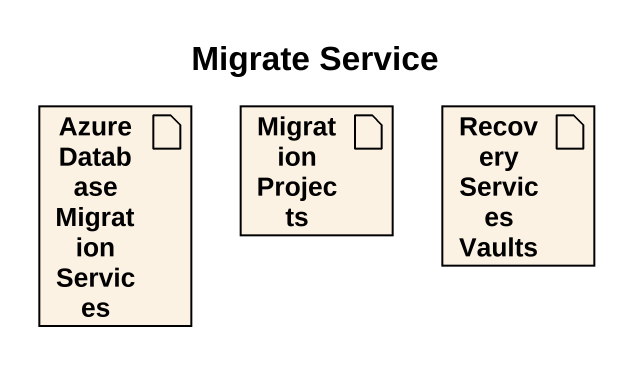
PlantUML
@startuml
title Migrate Service
artifact "Azure Database Migration Services" as Azure_Database_Migration
artifact "Migration Projects" as Migration_Projects
artifact "Recovery Services Vaults" as Recovery_Services_Vaults
@enduml
